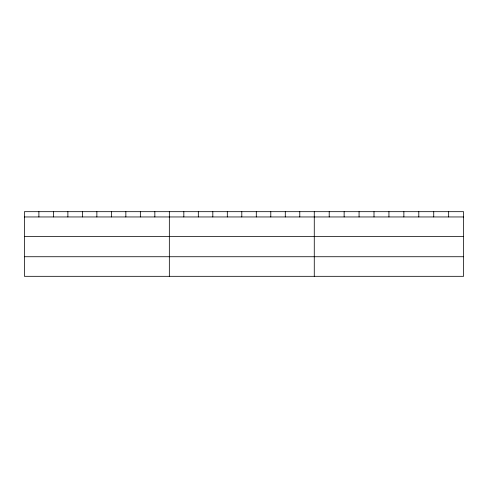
<?xml version="1.0" encoding="UTF-8"?>
<svg xmlns="http://www.w3.org/2000/svg" width="488" height="488" viewBox="0 0 488 488"><rect width="100%" height="100%" fill="white"/><g stroke="black" fill="none" stroke-linecap="round" stroke-linejoin="round"><path stroke-width="0.73" d="M463.6 236.546L463.6 211.682L24.4 211.682L24.4 276.318L463.6 276.318L463.6 236.546L24.4 236.546M24.4 216.953L463.6 216.953M24.4 256.731L463.6 256.731M448.667 211.682L448.667 216.953M433.734 211.682L433.734 216.953M418.802 211.682L418.802 216.953M403.869 211.682L403.869 216.953M388.936 211.682L388.936 216.953M374.003 211.682L374.003 216.953M359.07 211.682L359.07 216.953M344.138 211.682L344.138 216.953M329.205 211.682L329.205 216.953M314.272 211.682L314.272 276.318M299.778 211.682L299.778 216.953M285.285 211.682L285.285 216.953M270.791 211.682L270.791 216.953M256.298 211.682L256.298 216.953M241.804 211.682L241.804 216.953M227.31 211.682L227.31 216.953M212.817 211.682L212.817 216.953M198.323 211.682L198.323 216.953M183.83 211.682L183.83 216.953M169.336 211.682L169.336 276.318M154.842 211.682L154.842 216.953M140.349 211.682L140.349 216.953M125.855 211.682L125.855 216.953M111.362 211.682L111.362 216.953M96.868 211.682L96.868 216.953M82.374 211.682L82.374 216.953M67.881 211.682L67.881 216.953M53.387 211.682L53.387 216.953M38.894 211.682L38.894 216.953"/></g></svg>
